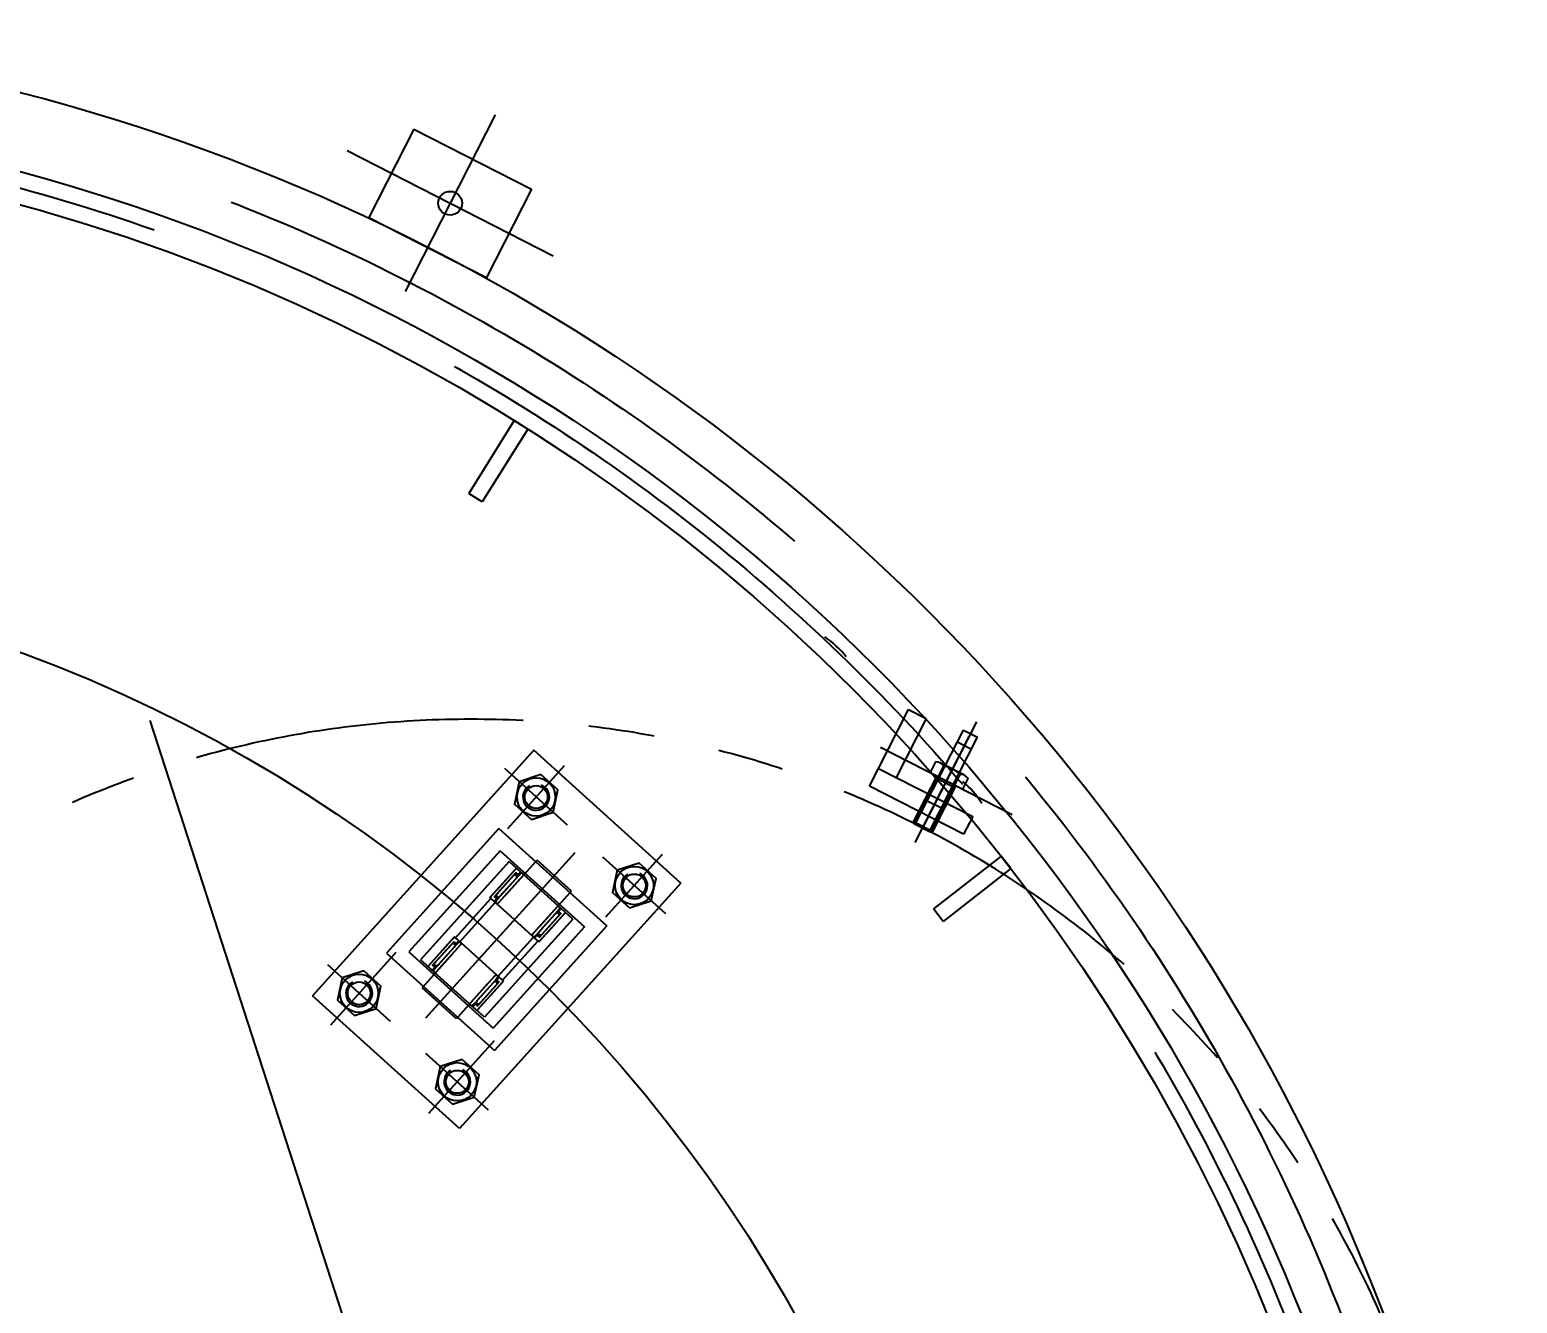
# Model space of a CAD drawing. Header units: millimetres. Extents: x 10462777 to 22643323, y 453826 to 1389191.
# Drawn here: x 11284555 to 11285680, y 586832 to 587796 of the extents above; entities that cross this region are included whole.
import ezdxf

# ---------------------------------------------------------------- set-up
doc = ezdxf.new("R2010")
doc.units = ezdxf.units.MM
doc.header["$LTSCALE"] = 200
doc.header["$MEASUREMENT"] = 0
doc.header["$PDMODE"] = 35
doc.header["$PDSIZE"] = -5
for name, pattern in [('CENTER', [2, 1.25, -0.25, 0.25, -0.25]), ('HIDDEN', [3.75, 2.5, -1.25]), ('PHANTOM', [2.5, 1.25, -0.25, 0.25, -0.25, 0.25, -0.25])]:
    doc.linetypes.add(name, pattern=pattern)
doc.layers.get('0').update_dxf_attribs({"linetype": 'CONTINUOUS'})
doc.layers.get('DEFPOINTS').update_dxf_attribs({"linetype": 'CONTINUOUS'})
for name, color, linetype in [('1', 1, 'CENTER'), ('7', 7, 'CONTINUOUS'), ('CENTER', 1, 'CONTINUOUS'), ('H', 30, 'CONTINUOUS'), ('HIDDEN', 7, 'HIDDEN'), ('THIN', 3, 'CONTINUOUS')]:
    doc.layers.add(name, color=color, linetype=linetype)
doc.styles.get("Standard").update_dxf_attribs({"font": 'SYMBOL'})
doc.dimstyles.new('ROMANS', dxfattribs={"dimtxt": 2.5, "dimasz": 2.5, "dimexe": 1.25, "dimexo": 0.625, "dimtad": 1, "dimdec": 4, "dimdsep": 46, "dimlunit": 6, "dimtxsty": 'Standard', "dimcen": 2.5, "dimadec": 0, "dimazin": 0, "dimtfac": 1, "dimtdec": 4, "dimtmove": 0, "dimatfit": 3, "dimfxl": 1, "dimtolj": 1, "dimtzin": 0, "dimarcsym": 0})

# ---------------------------------------------------------------- blocks, each defined once
blk = doc.blocks.new('A$C40DC224F')
at = {"layer": 'H', "color": 31, "linetype": 'Continuous'}
for p, q in [((30, 50), (0, 50)), ((0, 50), (0, 0)), ((30, 50), (30, 0)), ((30, 0), (0, 0))]:
    blk.add_line(p, q, dxfattribs=at)
for points in [[(30, 45.6), (27, 45.6), (27, 47.9), (3, 47.9), (3, 45.6), (0, 45.6), (0, 49, -0.414214), (1, 50), (29, 50, -0.414214), (30, 49), (30, 45.6)], [(20, 45), (5.5, 45, -1), (5.5, 47.9), (24.5, 47.9, -1), (24.5, 45), (20, 45)], [(30, 44.7), (27, 45), (3, 45), (0, 44.7), (0, 43.5, 0.414214), (1, 42.5), (29, 42.5, 0.414214), (30, 43.5), (30, 44.7)], [(30, 5.3), (27, 5), (3, 5), (0, 5.3), (0, 6.5, -0.414214), (1, 7.5), (29, 7.5, -0.414214), (30, 6.5), (30, 5.3)], [(30, 4.3), (27, 4.3), (27, 2.1), (3, 2.1), (3, 4.3), (0, 4.3), (0, 1, 0.414214), (1, 0), (29, 0, 0.414214), (30, 1), (30, 4.3)], [(20, 5), (5.5, 5, 1), (5.5, 2.1), (24.5, 2.1, 1), (24.5, 5), (20, 5)]]:
    blk.add_lwpolyline(points, format="xyb", dxfattribs=at)
blk = doc.blocks.new('*D377')
at = {"layer": '7', "color": 1, "lineweight": -2, "transparency": 16777216}
for p, q in [((11282882.7, 587138.4), (11282851.4, 587159)), ((11282914, 587117.8), (11285428.6, 585463.4)), ((11285739.1, 585259.1), (11285459.9, 585442.8))]:
    blk.add_line(p, q, dxfattribs=at)
at = {"layer": '7', "color": 1, "transparency": 16777216}
for points in [[(11282886.1, 587143.6), (11282879.3, 587133.1), (11282914, 587117.8)], [(11285463.4, 585448), (11285456.5, 585437.5), (11285428.6, 585463.4)]]:
    blk.add_solid(points, dxfattribs=at)
at = {"layer": 'DEFPOINTS', "color": 0, "transparency": 16777216}
for p in [(11282914, 587117.8), (11285428.6, 585463.4)]:
    blk.add_point(p, dxfattribs=at)
at = {"layer": '7', "color": 4, "transparency": 16777216, "insert": (11285676.4, 585344.5), "char_height": 37.5, "attachment_point": 5, "rotation": 326.6587}
blk.add_mtext('\\A1;∅3,010', dxfattribs=at)
blk = doc.blocks.new('A$C08586AF6')
at = {"layer": '7', "color": 71, "linetype": 'PHANTOM'}
for p, q in [((152.1, 231.3), (231.3, 152.1)), ((156.3, 156.3), (219.9, 219.9)), ((215.7, 224.2), (159.2, 167.6)), ((224.2, 215.7), (167.6, 159.2)), ((215.7, 224.2), (224.2, 215.7)), ((201.6, 210.1), (210.1, 201.6)), ((166.2, 174.7), (174.7, 166.2)), ((159.2, 167.6), (167.6, 159.2))]:
    blk.add_line(p, q, dxfattribs=at)
blk.add_circle((751, 751), 751, dxfattribs=at)
blk = doc.blocks.new('A$C599E23C4')
at = {"layer": '7', "color": 1}
for p, q in [((50, 24.2), (50, 3.5)), ((1.1, 21.9), (1.1, 5.9)), ((38.1, 21.9), (38.1, 5.9)), ((48.9, 20.8), (40, 20.8)), ((48.9, 6.9), (40, 6.9))]:
    blk.add_line(p, q, dxfattribs=at)
blk.add_lwpolyline([(40, 27.7), (48.9, 27.7, -0.309401), (48.9, 20.8, -0.154701), (48.9, 6.9, -0.309401), (48.9, 0), (40, 0), (40, 27.7)], format="xyb", dxfattribs=at)
blk.add_lwpolyline([(40, 21.9), (1.1, 21.9), (0, 20.8), (0, 6.9), (1.1, 5.9), (40, 5.9)], dxfattribs=at)
at = {"layer": 'THIN', "color": 1}
for points in [[(40, 21.9), (38.1, 20.8), (0, 20.8)], [(40, 5.9), (38.1, 6.9), (0, 6.9)]]:
    blk.add_lwpolyline(points, dxfattribs=at)

msp = doc.modelspace()

# ---------------------------------------------------------------- linework, layer by layer
at = {"color": 31}
for centre, start, end in [((11285119.23501, 587280.53254, 0), 37.32179248, 56.22700243), ((11285218.03975, 587175.41391, 0), 31.28827307, 50.19348296)]:
    msp.add_arc(centre, 66.92976, start, end, dxfattribs=at)
at = {"layer": '1', "color": 1, "linetype": 'CENTER'}
for p, q in [((11284961.73953, 587193.65734, 0), (11284914.21771, 587236.52546, 0)), ((11284916.54456, 587191.33049, 0), (11284959.41268, 587238.85231, 0)), ((11284854.53845, 587047.94554, 0), (11284967.46916, 587173.13585, 0)), ((11285035.99239, 587126.6759, 0), (11284988.47056, 587169.54402, 0)), ((11284990.79741, 587124.34905, 0), (11285033.66554, 587171.87087, 0)), ((11284782.58168, 587042.82478, 0), (11284832.14794, 587097.77189, 0)), ((11284827.77665, 587045.15163, 0), (11284780.25482, 587088.01975, 0)), ((11284902.0295, 586978.17019, 0), (11284854.50768, 587021.03831, 0)), ((11284856.83453, 586975.84334, 0), (11284906.4008, 587030.79045, 0))]:
    msp.add_line(p, q, dxfattribs=at)
at = {"layer": '7', "color": 2}
for p, q in [((11284845.39895, 587720.43635, 0), (11284811.28816, 587653.64223, 0)), ((11284845.39895, 587720.43635, 0), (11284934.45777, 587674.9553, 0)), ((11284934.45777, 587674.9553, 0), (11284900.34699, 587608.16118, 0)), ((11284811.28816, 587653.64223, 0), (11284900.34699, 587608.16118, 0))]:
    msp.add_line(p, q, dxfattribs=at)
at = {"layer": '7'}
for p, q in [((11285197.04209, 587236.74201, 0), (11285219.78262, 587281.27142, 0)), ((11285219.78262, 587281.27142, 0), (11285233.14144, 587274.44927, 0)), ((11285233.14144, 587274.44927, 0), (11285210.40091, 587229.91985, 0)), ((11285190.21993, 587223.38319, 0), (11285197.04209, 587236.74201, 0)), ((11285197.04209, 587236.74201, 0), (11285268.28915, 587200.35717, 0)), ((11285261.46699, 587186.99835, 0), (11285190.21993, 587223.38319, 0)), ((11285268.28915, 587200.35717, 0), (11285261.46699, 587186.99835, 0))]:
    msp.add_line(p, q, dxfattribs=at)
at = {"layer": '7', "color": 4}
for radius in [1505, 1423]:
    msp.add_circle((11284171.32774, 586290.56642, 0), radius, dxfattribs=at)
at = {"layer": '7', "color": 2}
msp.add_circle((11284872.87297, 587664.29877, 0), 9, dxfattribs=at)
at = {"layer": 'CENTER'}
for p, q in [((11284906.98376, 587731.09288, 0), (11284838.76218, 587597.50465, 0)), ((11284794.9465, 587704.09469, 0), (11284950.79944, 587624.50285, 0)), ((11284645.66907, 587273.03707, 0), (11285131.60801, 585772.77298, 0)), ((11285265.44905, 587260.75737, 0), (11285224.51611, 587180.60443, 0))]:
    msp.add_line(p, q, dxfattribs=at)
for radius in [1447.05, 1100]:
    msp.add_circle((11284171.32774, 586290.56642, 0), radius, dxfattribs=at)
at = {"layer": 'H'}
for p, q in [((11284921.42806, 587499.82839, 0), (11284886.93258, 587444.737, 0)), ((11284931.59878, 587493.46, 0), (11284897.1033, 587438.3686, 0)), ((11284931.59878, 587493.46, 0), (11284921.42806, 587499.82839, 0)), ((11284897.1033, 587438.3686, 0), (11284886.93258, 587444.737, 0)), ((11285289.78343, 587170.35155, 0), (11285238.52592, 587130.38073, 0)), ((11285297.16266, 587160.88863, 0), (11285289.78343, 587170.35155, 0)), ((11285297.16266, 587160.88863, 0), (11285245.90515, 587120.9178, 0)), ((11285245.90515, 587120.9178, 0), (11285238.52592, 587130.38073, 0))]:
    msp.add_line(p, q, dxfattribs=at)
at = {"layer": 'H', "color": 7}
for p, q in [((11284936.16077, 587250.39998, 0), (11284768.70716, 587064.76784, 0)), ((11285047.54005, 587149.92781, 0), (11284936.16077, 587250.39998, 0)), ((11284909.81775, 587191.33818, 0), (11284824.75132, 587097.03706, 0)), ((11284909.81775, 587191.33818, 0), (11284991.49589, 587117.6586, 0)), ((11284910.69032, 587174.39007, 0), (11284841.69944, 587097.90963, 0)), ((11284910.69032, 587174.39007, 0), (11284974.54778, 587116.78603, 0)), ((11284937.66257, 587166.22014, 0), (11284938.66729, 587167.33393, 0)), ((11284964.65579, 587143.89043, 0), (11284938.66729, 587167.33393, 0)), ((11284917.48215, 587166.24322, 0), (11284850.50071, 587091.99037, 0)), ((11284909.65483, 587146.36904, 0), (11284923.05111, 587161.21961, 0)), ((11284915.22379, 587141.34543, 0), (11284937.66257, 587166.22014, 0)), ((11284917.48215, 587166.24322, 0), (11284928.62008, 587156.19601, 0)), ((11285047.54005, 587149.92781, 0), (11284880.08644, 586964.29568, 0)), ((11284876.90663, 587108.5728, 0), (11284903.69921, 587138.27394, 0)), ((11284880.24801, 587105.55864, 0), (11284907.04059, 587135.25978, 0)), ((11284941.21229, 587117.90193, 0), (11284963.65107, 587142.77664, 0)), ((11284963.65107, 587142.77664, 0), (11284964.65579, 587143.89043, 0)), ((11284965.7465, 587122.70528, 0), (11284898.76506, 587048.45243, 0)), ((11284946.78125, 587112.87832, 0), (11284960.17754, 587127.72889, 0)), ((11284965.7465, 587122.70528, 0), (11284954.60858, 587132.7525, 0)), ((11284974.54778, 587116.78603, 0), (11284905.55689, 587040.30559, 0)), ((11284991.49589, 587117.6586, 0), (11284906.42946, 587023.35747, 0)), ((11284909.20662, 587079.43587, 0), (11284935.9992, 587109.13702, 0)), ((11284912.548, 587076.42171, 0), (11284939.34058, 587106.12285, 0)), ((11284824.75132, 587097.03706, 0), (11284906.42946, 587023.35747, 0)), ((11284841.69944, 587097.90963, 0), (11284905.55689, 587040.30559, 0)), ((11284850.50071, 587091.99037, 0), (11284861.63864, 587081.94315, 0)), ((11284875.03492, 587096.79372, 0), (11284851.59142, 587070.80522, 0)), ((11284877.57992, 587047.36172, 0), (11284851.59142, 587070.80522, 0)), ((11284901.02342, 587073.35022, 0), (11284878.58464, 587048.47551, 0)), ((11284880.08644, 586964.29568, 0), (11284768.70716, 587064.76784, 0)), ((11284898.76506, 587048.45243, 0), (11284887.62713, 587058.49965, 0)), ((11284878.58464, 587048.47551, 0), (11284877.57992, 587047.36172, 0))]:
    msp.add_line(p, q, dxfattribs=at)
at = {"layer": 'H', "color": 1, "elevation": 0}
for points in [[(11284950.82436, 587203.50361), (11284954.43681, 587220.42225), (11284941.59107, 587232.01004), (11284925.13288, 587226.67919), (11284921.52043, 587209.76056), (11284934.36617, 587198.17277)], [(11285025.07722, 587136.52217), (11285028.68967, 587153.44081), (11285015.84392, 587165.02859), (11284999.38573, 587159.69775), (11284995.77328, 587142.77911), (11285008.61903, 587131.19132)], [(11284816.86148, 587054.9979), (11284820.47393, 587071.91654), (11284807.62818, 587083.50433), (11284791.16999, 587078.17348), (11284787.55754, 587061.25485), (11284800.40329, 587049.66706)], [(11284891.11434, 586988.01646), (11284894.72678, 587004.9351), (11284881.88104, 587016.52289), (11284865.42285, 587011.19204), (11284861.8104, 586994.2734), (11284874.65614, 586982.68561)]]:
    msp.add_lwpolyline(points, close=True, dxfattribs=at)
at = {"layer": 'H', "color": 1}
for centre, radius in [((11284937.97862, 587215.0914, 0), 14.5), ((11284937.97862, 587215.0914, 0), 8.6475), ((11285012.23148, 587148.10996, 0), 14.5), ((11285012.23148, 587148.10996, 0), 8.6475), ((11284804.01574, 587066.58569, 0), 14.5), ((11284804.01574, 587066.58569, 0), 8.6475), ((11284878.26859, 586999.60425, 0), 14.5), ((11284878.26859, 586999.60425, 0), 8.6475)]:
    msp.add_circle(centre, radius, dxfattribs=at)
for centre in [(11284937.97862, 587215.0914, 0), (11285012.23148, 587148.10996, 0), (11284804.01574, 587066.58569, 0), (11284878.26859, 586999.60425, 0)]:
    msp.add_arc(centre, 10, 119.94725681, 65.94725672, dxfattribs=at)
at = {"layer": 'HIDDEN'}
for radius in [1475, 1435]:
    msp.add_circle((11284171.32774, 586290.56642, 0), radius, dxfattribs=at)

# ---------------------------------------------------------------- block references
at = {"layer": '7', "xscale": -1}
for name, p, rotation in [('A$C08586AF6', (11285371.68113, 587468.77596, 0), 107.9472566882953), ('A$C599E23C4', (11285217.86089, 587198.03884, 0), 242.9472566882952), ('A$C40DC224F', (11284856.06968, 587086.96676, 0), 227.9472566882952)]:
    msp.add_blockref(name, p, dxfattribs=dict(at, rotation=rotation))
at = {"layer": '7', "rotation": 227.9472566882953}
msp.add_blockref('A$C40DC224F', (11284923.05111, 587161.21961, 0), dxfattribs=at)

# ---------------------------------------------------------------- dimensions: what is measured, and where the dimension line sits
at = {"layer": '7'}
dim = msp.add_diameter_dim_2p(p1=(11282914.03352, 587117.75215, 0), p2=(11285428.62197, 585463.3807, 0), dimstyle='ROMANS', override={"dimscale": 15, "dimexo": 1, "dimgap": 1, "dimclrd": 1, "dimclre": 1, "dimclrt": 4, "dimadec": 4, "dimazin": 2}, dxfattribs=at)
dim.commit()
dim.dimension.update_dxf_attribs({"geometry": '*D377', "text_midpoint": (11285656.12107, 585313.7069, 0), "dimtype": 163})

doc.saveas('drawing.dxf')
